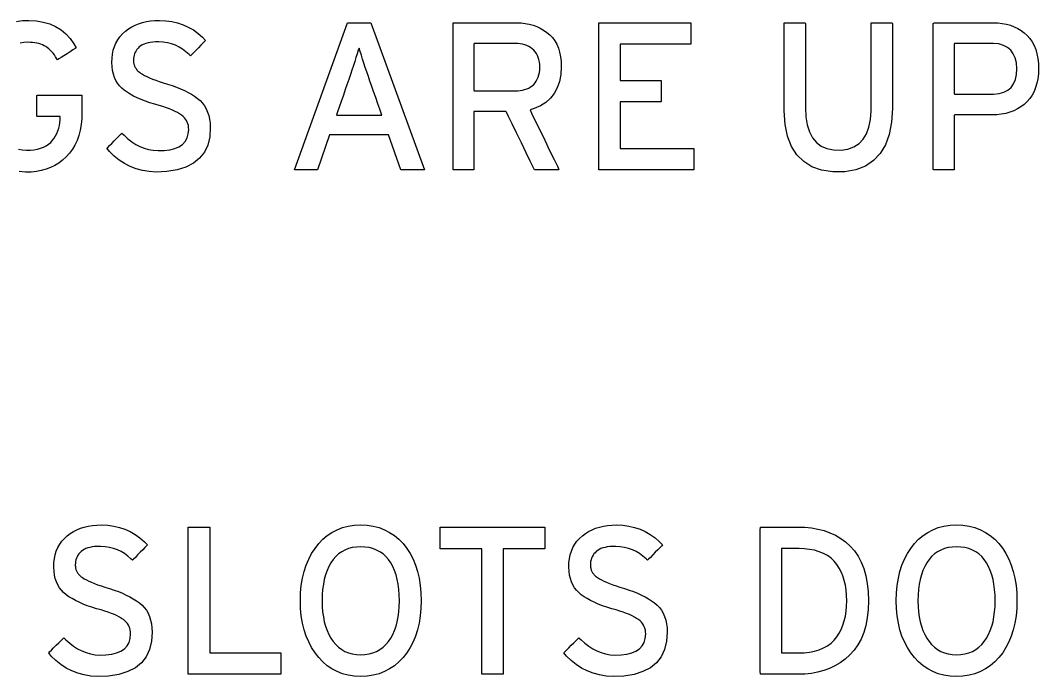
# Model space of a CAD drawing. Extents: x 1 to 47.7, y 0.2 to 35.
# Drawn here: x 3.301 to 5.116, y 21.796 to 22.967 of the extents above; entities that cross this region are included whole.
import ezdxf

# ---------------------------------------------------------------- set-up
doc = ezdxf.new("R2010")
doc.units = 0
doc.header["$MEASUREMENT"] = 0
doc.layers.add('7_0_____DWG', color=7, linetype='CONTINUOUS')

msp = doc.modelspace()

# ---------------------------------------------------------------- linework, layer by layer
at = {"layer": '7_0_____DWG'}
for points in [[(3.2939, 22.9647), (3.3044, 22.9661), (3.3159, 22.9666), (3.3292, 22.9657), (3.3416, 22.9636), (3.3531, 22.9602), (3.3636, 22.9556), (3.3732, 22.9497), (3.3818, 22.9426), (3.3895, 22.9343), (3.3963, 22.9247), (3.4001, 22.9175), (3.3982, 22.9163), (3.3945, 22.9139), (3.3896, 22.9107), (3.384, 22.9071), (3.3784, 22.9035), (3.3734, 22.9003), (3.3694, 22.8978), (3.3672, 22.8964), (3.3658, 22.8981), (3.3636, 22.9015), (3.3613, 22.9048), (3.359, 22.9078), (3.3566, 22.9106), (3.3541, 22.9132), (3.3515, 22.9156), (3.3489, 22.9178), (3.3462, 22.9197), (3.3434, 22.9214), (3.3404, 22.9228), (3.3372, 22.924), (3.3338, 22.925), (3.3302, 22.9259), (3.3265, 22.9265), (3.3226, 22.927), (3.3185, 22.9273), (3.3143, 22.9274), (3.3072, 22.9271), (3.3002, 22.9261)], [(3.9791, 22.7), (3.9572, 22.7623), (3.8521, 22.7623), (3.8303, 22.7), (3.7894, 22.7), (3.8839, 22.9624), (3.9257, 22.9624), (4.0212, 22.7), (3.9791, 22.7)], [(4.3322, 22.7), (4.3322, 22.9624), (4.4959, 22.9624), (4.4959, 22.9243), (4.3702, 22.9243), (4.3702, 22.8591), (4.4433, 22.8591), (4.4433, 22.821), (4.3702, 22.821), (4.3702, 22.7381), (4.5015, 22.7381), (4.5015, 22.7), (4.3322, 22.7)], [(3.2973, 22.7368), (3.3042, 22.7355), (3.3114, 22.735), (3.3185, 22.7351), (3.325, 22.7358), (3.331, 22.7368), (3.3367, 22.7384), (3.3418, 22.7403), (3.3466, 22.7427), (3.3509, 22.7456), (3.3548, 22.7489), (3.3582, 22.7526), (3.3611, 22.7566), (3.3636, 22.7607), (3.3658, 22.765), (3.3676, 22.7695), (3.3691, 22.7741), (3.3703, 22.779), (3.3711, 22.7839), (3.3716, 22.7891), (3.3718, 22.7941), (3.3718, 22.7942), (3.3718, 22.7943), (3.3718, 22.7944), (3.3718, 22.7946), (3.3718, 22.7948), (3.3718, 22.795), (3.3718, 22.7951), (3.3718, 22.7952), (3.3717, 22.7952), (3.3695, 22.7952), (3.3651, 22.7952), (3.3591, 22.7952), (3.3522, 22.7952), (3.3452, 22.7952), (3.3388, 22.7952), (3.3337, 22.7952), (3.3307, 22.7952), (3.3302, 22.7955), (3.3302, 22.7979), (3.3302, 22.8022), (3.3302, 22.8079), (3.3302, 22.8142), (3.3302, 22.8205), (3.3302, 22.8261), (3.3302, 22.8304), (3.3302, 22.8327), (3.3314, 22.8329), (3.3374, 22.8329), (3.3473, 22.8329), (3.3598, 22.8329), (3.3733, 22.8329), (3.3866, 22.8329), (3.3981, 22.8329), (3.4066, 22.8329), (3.4105, 22.8329), (3.4106, 22.8322), (3.4106, 22.8296), (3.4106, 22.8257), (3.4106, 22.8208), (3.4106, 22.8157), (3.4106, 22.8108), (3.4106, 22.8067), (3.4106, 22.8038), (3.4106, 22.8027), (3.4101, 22.7914), (3.409, 22.7808), (3.4073, 22.7707), (3.4048, 22.7613), (3.4017, 22.7525), (3.3979, 22.7442), (3.3934, 22.7366), (3.3883, 22.7296), (3.3824, 22.7231), (3.3761, 22.7173), (3.3694, 22.7121), (3.3623, 22.7076), (3.3547, 22.7039), (3.3466, 22.7009), (3.3381, 22.6985), (3.3292, 22.6969), (3.3199, 22.696), (3.3096, 22.6959), (3.2988, 22.697)], [(3.6001, 21.8), (3.6001, 22.0624), (3.6382, 22.0624), (3.6382, 21.8384), (3.7649, 21.8384), (3.7649, 21.8), (3.6001, 21.8)], [(4.1615, 22.0239), (4.1615, 21.8), (4.1234, 21.8), (4.1234, 22.0239), (4.0493, 22.0239), (4.0493, 22.0624), (4.2357, 22.0624), (4.2357, 22.0239), (4.1615, 22.0239)]]:
    msp.add_lwpolyline(points, dxfattribs=at)
for points in [[(3.6393, 22.7753), (3.6382, 22.7588), (3.6347, 22.7441), (3.6287, 22.7314), (3.6202, 22.7207), (3.6093, 22.7118), (3.5959, 22.7049), (3.58, 22.6999), (3.5617, 22.6969), (3.5426, 22.6959), (3.5301, 22.6969), (3.5182, 22.6989), (3.5069, 22.7019), (3.4962, 22.706), (3.4862, 22.7111), (3.4767, 22.7172), (3.4678, 22.7244), (3.4595, 22.7326), (3.4548, 22.7383), (3.4565, 22.74), (3.4596, 22.7431), (3.4637, 22.7471), (3.4682, 22.7517), (3.4728, 22.7562), (3.4769, 22.7603), (3.4801, 22.7635), (3.4818, 22.7652), (3.4857, 22.7615), (3.4923, 22.7554), (3.4992, 22.75), (3.5064, 22.7454), (3.5138, 22.7416), (3.5215, 22.7386), (3.5294, 22.7364), (3.5376, 22.7349), (3.5461, 22.7343), (3.5569, 22.7345), (3.5671, 22.7357), (3.576, 22.738), (3.5835, 22.7412), (3.5897, 22.7454), (3.5945, 22.7506), (3.598, 22.7568), (3.6001, 22.7639), (3.6008, 22.7721), (3.6007, 22.7757), (3.6002, 22.7789), (3.5994, 22.782), (3.5983, 22.7849), (3.5969, 22.7877), (3.5952, 22.7904), (3.5931, 22.7929), (3.5907, 22.7953), (3.588, 22.7976), (3.5847, 22.7998), (3.5809, 22.802), (3.5767, 22.8042), (3.5719, 22.8064), (3.5667, 22.8085), (3.561, 22.8106), (3.5548, 22.8127), (3.5481, 22.8148), (3.5404, 22.817), (3.5317, 22.8196), (3.5236, 22.8224), (3.516, 22.8254), (3.509, 22.8284), (3.5024, 22.8316), (3.4964, 22.8349), (3.4909, 22.8384), (3.4859, 22.842), (3.4815, 22.8457), (3.4775, 22.8498), (3.474, 22.8543), (3.471, 22.8593), (3.4686, 22.8648), (3.4666, 22.8707), (3.4652, 22.8771), (3.4643, 22.884), (3.4639, 22.8913), (3.4641, 22.899), (3.4649, 22.9063), (3.4664, 22.9133), (3.4684, 22.9199), (3.4711, 22.9261), (3.4744, 22.9319), (3.4783, 22.9374), (3.4829, 22.9424), (3.488, 22.9471), (3.4934, 22.9512), (3.4992, 22.9548), (3.5052, 22.9579), (3.5116, 22.9605), (3.5184, 22.9627), (3.5254, 22.9644), (3.5328, 22.9656), (3.5405, 22.9663), (3.5488, 22.9666), (3.56, 22.966), (3.5707, 22.9644), (3.581, 22.962), (3.5908, 22.9587), (3.6001, 22.9545), (3.6091, 22.9494), (3.6175, 22.9434), (3.6255, 22.9365), (3.6309, 22.9309), (3.6294, 22.9294), (3.6264, 22.9263), (3.6225, 22.9222), (3.618, 22.9176), (3.6135, 22.9129), (3.6093, 22.9086), (3.6061, 22.9052), (3.6042, 22.9033), (3.6014, 22.9057), (3.5959, 22.9107), (3.59, 22.9152), (3.5838, 22.9189), (3.5772, 22.9221), (3.5703, 22.9246), (3.563, 22.9264), (3.5554, 22.9276), (3.5474, 22.9281), (3.5414, 22.9281), (3.5367, 22.9277), (3.5324, 22.9271), (3.5283, 22.9264), (3.5246, 22.9253), (3.5212, 22.9241), (3.518, 22.9227), (3.5152, 22.921), (3.5127, 22.9191), (3.5105, 22.9169), (3.5086, 22.9146), (3.5069, 22.9122), (3.5055, 22.9097), (3.5043, 22.9071), (3.5034, 22.9043), (3.5028, 22.9015), (3.5024, 22.8985), (3.5023, 22.8954), (3.5023, 22.8939), (3.5024, 22.8924), (3.5026, 22.891), (3.5028, 22.8896), (3.5031, 22.8883), (3.5035, 22.887), (3.5039, 22.8858), (3.5044, 22.8846), (3.5049, 22.8835), (3.5056, 22.8822), (3.5063, 22.881), (3.5072, 22.8798), (3.5081, 22.8786), (3.5092, 22.8774), (3.5103, 22.8762), (3.5116, 22.8751), (3.513, 22.8739), (3.5151, 22.8724), (3.5183, 22.8704), (3.522, 22.8683), (3.5262, 22.8662), (3.531, 22.8641), (3.5362, 22.8619), (3.542, 22.8598), (3.5483, 22.8576), (3.5551, 22.8554), (3.5631, 22.853), (3.5713, 22.8503), (3.579, 22.8475), (3.5863, 22.8445), (3.5932, 22.8414), (3.5997, 22.8381), (3.6057, 22.8347), (3.6113, 22.8311), (3.6165, 22.8274), (3.6212, 22.8234), (3.6254, 22.819), (3.629, 22.8141), (3.6321, 22.8088), (3.6346, 22.803), (3.6366, 22.7968), (3.638, 22.7901), (3.6389, 22.7829)], [(4.2651, 22.8839), (4.2642, 22.87), (4.2617, 22.8574), (4.2579, 22.8461), (4.2526, 22.8362), (4.2458, 22.8275), (4.2377, 22.8202), (4.228, 22.8142), (4.2169, 22.8095), (4.2094, 22.8067), (4.2126, 22.8001), (4.2187, 22.7875), (4.2266, 22.7711), (4.2355, 22.7528), (4.2443, 22.7345), (4.2522, 22.7184), (4.258, 22.7063), (4.2609, 22.7003), (4.2602, 22.7), (4.2565, 22.7), (4.2507, 22.7), (4.2436, 22.7), (4.236, 22.7), (4.2287, 22.7), (4.2226, 22.7), (4.2184, 22.7), (4.2171, 22.7), (4.2149, 22.7045), (4.2097, 22.7153), (4.2024, 22.7304), (4.1939, 22.7478), (4.1852, 22.7657), (4.1773, 22.7821), (4.171, 22.795), (4.1673, 22.8026), (4.1663, 22.8038), (4.1624, 22.8038), (4.1555, 22.8038), (4.1465, 22.8038), (4.1367, 22.8038), (4.1269, 22.8038), (4.1184, 22.8038), (4.1122, 22.8038), (4.1094, 22.8038), (4.1093, 22.8012), (4.1093, 22.792), (4.1093, 22.7779), (4.1093, 22.7609), (4.1093, 22.7429), (4.1093, 22.7259), (4.1093, 22.7119), (4.1093, 22.7026), (4.1092, 22.7), (4.1074, 22.7), (4.1034, 22.7), (4.0978, 22.7), (4.0915, 22.7), (4.0851, 22.7), (4.0793, 22.7), (4.0748, 22.7), (4.0723, 22.7), (4.072, 22.703), (4.072, 22.7222), (4.072, 22.7549), (4.072, 22.7963), (4.072, 22.8415), (4.072, 22.8856), (4.072, 22.9237), (4.072, 22.9509), (4.072, 22.9623), (4.0754, 22.9624), (4.0859, 22.9624), (4.1014, 22.9624), (4.1198, 22.9624), (4.1391, 22.9624), (4.1571, 22.9624), (4.1718, 22.9624), (4.1812, 22.9624), (4.1856, 22.9624), (4.1934, 22.962), (4.2008, 22.9611), (4.208, 22.9597), (4.2148, 22.9578), (4.2214, 22.9554), (4.2276, 22.9525), (4.2336, 22.9491), (4.2392, 22.9452), (4.2445, 22.9408), (4.2493, 22.9357), (4.2534, 22.93), (4.2569, 22.9238), (4.2598, 22.917), (4.2621, 22.9096), (4.2637, 22.9016), (4.2647, 22.8931)], [(4.8553, 22.8094), (4.8538, 22.7848), (4.8497, 22.7631), (4.843, 22.7445), (4.8337, 22.7289), (4.8218, 22.7163), (4.8074, 22.7067), (4.7903, 22.7001), (4.7707, 22.6965), (4.749, 22.6962), (4.7292, 22.6993), (4.7119, 22.7054), (4.6972, 22.7145), (4.6851, 22.7266), (4.6755, 22.7417), (4.6685, 22.7598), (4.6641, 22.7809), (4.6622, 22.805), (4.6621, 22.8139), (4.6621, 22.8274), (4.6621, 22.8481), (4.6621, 22.8731), (4.6621, 22.8995), (4.6621, 22.9245), (4.6621, 22.9452), (4.6621, 22.9587), (4.6622, 22.9624), (4.6642, 22.9624), (4.6683, 22.9624), (4.674, 22.9624), (4.6805, 22.9624), (4.687, 22.9624), (4.6929, 22.9624), (4.6975, 22.9624), (4.6999, 22.9624), (4.7002, 22.9603), (4.7002, 22.9486), (4.7002, 22.9293), (4.7002, 22.9051), (4.7002, 22.8789), (4.7002, 22.8535), (4.7002, 22.8319), (4.7002, 22.8168), (4.7002, 22.8112), (4.701, 22.7946), (4.7033, 22.78), (4.7073, 22.7675), (4.7128, 22.757), (4.7198, 22.7486), (4.7285, 22.7421), (4.7387, 22.7378), (4.7505, 22.7354), (4.7637, 22.7352), (4.7761, 22.737), (4.7868, 22.7409), (4.7959, 22.7467), (4.8034, 22.7545), (4.8092, 22.7643), (4.8135, 22.776), (4.8162, 22.7896), (4.8172, 22.8053), (4.8172, 22.8124), (4.8172, 22.826), (4.8172, 22.8469), (4.8172, 22.8722), (4.8172, 22.8989), (4.8172, 22.9241), (4.8172, 22.945), (4.8172, 22.9586), (4.8173, 22.9624), (4.8192, 22.9624), (4.8234, 22.9624), (4.8291, 22.9624), (4.8356, 22.9624), (4.8421, 22.9624), (4.848, 22.9624), (4.8526, 22.9624), (4.855, 22.9624), (4.8553, 22.9603), (4.8553, 22.9485), (4.8553, 22.9289), (4.8553, 22.9044), (4.8553, 22.8779), (4.8553, 22.8522), (4.8553, 22.8303), (4.8553, 22.8151)], [(5.116, 22.8803), (5.1156, 22.8711), (5.1146, 22.8624), (5.1129, 22.8543), (5.1107, 22.8467), (5.1078, 22.8396), (5.1043, 22.8331), (5.1001, 22.8271), (5.0953, 22.8216), (5.09, 22.8167), (5.0843, 22.8123), (5.0781, 22.8085), (5.0716, 22.8053), (5.0646, 22.8026), (5.0573, 22.8006), (5.0495, 22.7991), (5.0413, 22.7981), (5.0328, 22.7978), (5.0298, 22.7978), (5.0235, 22.7978), (5.0142, 22.7978), (5.0031, 22.7978), (4.9915, 22.7978), (4.9807, 22.7978), (4.9719, 22.7978), (4.9665, 22.7978), (4.9653, 22.7973), (4.9653, 22.7914), (4.9653, 22.7799), (4.9653, 22.7648), (4.9653, 22.7479), (4.9653, 22.7312), (4.9653, 22.7164), (4.9653, 22.7054), (4.9653, 22.7002), (4.9644, 22.7), (4.9611, 22.7), (4.9561, 22.7), (4.9499, 22.7), (4.9434, 22.7), (4.9372, 22.7), (4.9322, 22.7), (4.9289, 22.7), (4.928, 22.7005), (4.928, 22.7145), (4.928, 22.7439), (4.928, 22.7836), (4.928, 22.8286), (4.928, 22.8739), (4.928, 22.9145), (4.928, 22.9453), (4.928, 22.9612), (4.9298, 22.9624), (4.9385, 22.9624), (4.9525, 22.9624), (4.9698, 22.9624), (4.9884, 22.9624), (5.0061, 22.9624), (5.0211, 22.9624), (5.0311, 22.9624), (5.0352, 22.9624), (5.0434, 22.962), (5.0512, 22.9612), (5.0587, 22.9597), (5.0658, 22.9577), (5.0725, 22.9552), (5.0788, 22.9521), (5.0848, 22.9485), (5.0904, 22.9443), (5.0957, 22.9394), (5.1004, 22.934), (5.1044, 22.928), (5.1079, 22.9215), (5.1108, 22.9143), (5.113, 22.9067), (5.1146, 22.8984), (5.1156, 22.8896)], [(3.924, 22.8578), (3.9211, 22.8665), (3.9183, 22.8747), (3.9157, 22.8827), (3.9132, 22.8902), (3.9108, 22.8975), (3.9086, 22.9043), (3.9065, 22.9109), (3.9046, 22.9171), (3.9029, 22.9135), (3.901, 22.9071), (3.8989, 22.9004), (3.8967, 22.8933), (3.8944, 22.8858), (3.8918, 22.8779), (3.8891, 22.8697), (3.8862, 22.861), (3.8847, 22.8565), (3.8829, 22.8515), (3.88, 22.8432), (3.8765, 22.8329), (3.8727, 22.822), (3.8691, 22.8117), (3.8662, 22.8034), (3.8645, 22.7983), (3.8647, 22.7974), (3.8704, 22.7974), (3.8809, 22.7974), (3.8943, 22.7974), (3.909, 22.7974), (3.9232, 22.7974), (3.9351, 22.7974), (3.9429, 22.7974), (3.945, 22.7975), (3.9438, 22.8009), (3.9413, 22.8081), (3.9379, 22.8178), (3.9342, 22.8287), (3.9304, 22.8395), (3.9272, 22.8488), (3.9249, 22.8554)], [(4.2267, 22.8828), (4.2265, 22.8877), (4.2259, 22.8922), (4.2251, 22.8965), (4.2239, 22.9005), (4.2224, 22.9041), (4.2206, 22.9075), (4.2185, 22.9105), (4.2161, 22.9133), (4.2134, 22.9158), (4.2104, 22.9181), (4.2072, 22.9201), (4.2037, 22.9218), (4.2, 22.9231), (4.196, 22.9241), (4.1918, 22.9249), (4.1874, 22.9253), (4.1834, 22.9254), (4.1797, 22.9254), (4.1715, 22.9254), (4.1602, 22.9254), (4.1473, 22.9254), (4.1343, 22.9254), (4.1227, 22.9254), (4.1139, 22.9254), (4.1095, 22.9254), (4.1093, 22.9237), (4.1093, 22.9163), (4.1093, 22.9047), (4.1093, 22.8906), (4.1093, 22.8756), (4.1093, 22.8615), (4.1093, 22.8499), (4.1093, 22.8425), (4.1095, 22.8408), (4.1139, 22.8408), (4.1227, 22.8408), (4.1343, 22.8408), (4.1473, 22.8408), (4.1602, 22.8408), (4.1715, 22.8408), (4.1797, 22.8408), (4.1834, 22.8408), (4.1873, 22.8409), (4.1917, 22.8413), (4.1958, 22.842), (4.1997, 22.843), (4.2034, 22.8443), (4.2069, 22.8458), (4.2101, 22.8477), (4.213, 22.8499), (4.2158, 22.8523), (4.2183, 22.8551), (4.2204, 22.8581), (4.2223, 22.8614), (4.2238, 22.8651), (4.225, 22.8691), (4.2259, 22.8733), (4.2265, 22.8779)], [(5.0772, 22.8803), (5.0763, 22.8905), (5.0742, 22.8995), (5.0709, 22.9071), (5.0663, 22.9134), (5.0605, 22.9184), (5.0534, 22.922), (5.0452, 22.9244), (5.0356, 22.9254), (5.0318, 22.9254), (5.0252, 22.9254), (5.0151, 22.9254), (5.0032, 22.9254), (4.9908, 22.9254), (4.9794, 22.9254), (4.9706, 22.9254), (4.9658, 22.9254), (4.9653, 22.924), (4.9653, 22.9164), (4.9653, 22.9038), (4.9653, 22.8883), (4.9653, 22.8718), (4.9653, 22.8563), (4.9653, 22.8438), (4.9653, 22.8361), (4.9658, 22.8347), (4.9706, 22.8347), (4.9794, 22.8347), (4.9908, 22.8347), (5.0032, 22.8347), (5.0151, 22.8347), (5.0252, 22.8347), (5.0318, 22.8347), (5.0357, 22.8348), (5.0454, 22.8359), (5.0539, 22.8383), (5.061, 22.842), (5.0668, 22.847), (5.0714, 22.8534), (5.0746, 22.861), (5.0766, 22.87)], [(3.5356, 21.8753), (3.5346, 21.8588), (3.531, 21.8441), (3.525, 21.8314), (3.5166, 21.8207), (3.5057, 21.8118), (3.4923, 21.8049), (3.4764, 21.7999), (3.4581, 21.7968), (3.439, 21.7958), (3.4265, 21.7968), (3.4146, 21.7989), (3.4033, 21.8019), (3.3926, 21.806), (3.3825, 21.8111), (3.373, 21.8172), (3.3642, 21.8244), (3.3559, 21.8326), (3.3512, 21.8383), (3.3529, 21.84), (3.356, 21.8431), (3.36, 21.8471), (3.3646, 21.8517), (3.3692, 21.8562), (3.3733, 21.8603), (3.3764, 21.8635), (3.3782, 21.8652), (3.382, 21.8615), (3.3887, 21.8554), (3.3956, 21.85), (3.4028, 21.8454), (3.4102, 21.8416), (3.4179, 21.8386), (3.4258, 21.8364), (3.434, 21.8349), (3.4425, 21.8342), (3.4532, 21.8345), (3.4635, 21.8357), (3.4724, 21.838), (3.4799, 21.8412), (3.4861, 21.8454), (3.4909, 21.8506), (3.4944, 21.8568), (3.4965, 21.8639), (3.4972, 21.8721), (3.4971, 21.8757), (3.4966, 21.8789), (3.4958, 21.882), (3.4947, 21.8849), (3.4933, 21.8877), (3.4915, 21.8904), (3.4895, 21.8929), (3.4871, 21.8953), (3.4844, 21.8976), (3.4811, 21.8998), (3.4773, 21.902), (3.473, 21.9042), (3.4683, 21.9064), (3.4631, 21.9085), (3.4573, 21.9106), (3.4511, 21.9127), (3.4445, 21.9148), (3.4367, 21.917), (3.4281, 21.9196), (3.42, 21.9224), (3.4124, 21.9253), (3.4054, 21.9284), (3.3988, 21.9316), (3.3928, 21.9349), (3.3873, 21.9384), (3.3823, 21.942), (3.3778, 21.9457), (3.3738, 21.9498), (3.3704, 21.9543), (3.3674, 21.9593), (3.365, 21.9648), (3.363, 21.9707), (3.3616, 21.9771), (3.3607, 21.984), (3.3603, 21.9913), (3.3605, 21.999), (3.3613, 22.0063), (3.3627, 22.0133), (3.3648, 22.0199), (3.3675, 22.0261), (3.3708, 22.0319), (3.3747, 22.0374), (3.3792, 22.0424), (3.3844, 22.0471), (3.3898, 22.0512), (3.3955, 22.0548), (3.4016, 22.0579), (3.408, 22.0605), (3.4147, 22.0627), (3.4218, 22.0643), (3.4292, 22.0656), (3.4369, 22.0663), (3.4452, 22.0666), (3.4564, 22.066), (3.4671, 22.0644), (3.4774, 22.062), (3.4872, 22.0587), (3.4965, 22.0545), (3.5054, 22.0494), (3.5139, 22.0434), (3.5219, 22.0365), (3.5272, 22.0309), (3.5258, 22.0294), (3.5228, 22.0263), (3.5189, 22.0222), (3.5144, 22.0176), (3.5098, 22.0129), (3.5057, 22.0086), (3.5025, 22.0052), (3.5006, 22.0033), (3.4978, 22.0057), (3.4923, 22.0107), (3.4864, 22.0152), (3.4802, 22.0189), (3.4736, 22.0221), (3.4667, 22.0245), (3.4594, 22.0264), (3.4518, 22.0276), (3.4438, 22.0281), (3.4378, 22.028), (3.4331, 22.0277), (3.4288, 22.0271), (3.4247, 22.0263), (3.421, 22.0253), (3.4175, 22.0241), (3.4144, 22.0226), (3.4116, 22.021), (3.4091, 22.0191), (3.4069, 22.0169), (3.405, 22.0146), (3.4033, 22.0122), (3.4019, 22.0097), (3.4007, 22.0071), (3.3998, 22.0043), (3.3992, 22.0014), (3.3988, 21.9984), (3.3987, 21.9954), (3.3987, 21.9939), (3.3988, 21.9924), (3.399, 21.991), (3.3992, 21.9896), (3.3995, 21.9883), (3.3998, 21.987), (3.4003, 21.9858), (3.4007, 21.9846), (3.4013, 21.9835), (3.4019, 21.9822), (3.4027, 21.981), (3.4035, 21.9798), (3.4045, 21.9786), (3.4056, 21.9774), (3.4067, 21.9762), (3.408, 21.9751), (3.4094, 21.9739), (3.4114, 21.9724), (3.4146, 21.9703), (3.4184, 21.9683), (3.4226, 21.9662), (3.4274, 21.9641), (3.4326, 21.9619), (3.4384, 21.9598), (3.4447, 21.9576), (3.4515, 21.9554), (3.4595, 21.953), (3.4677, 21.9503), (3.4754, 21.9475), (3.4827, 21.9445), (3.4896, 21.9414), (3.4961, 21.9381), (3.5021, 21.9347), (3.5077, 21.9311), (3.5129, 21.9274), (3.5176, 21.9234), (3.5217, 21.919), (3.5254, 21.9141), (3.5284, 21.9088), (3.531, 21.903), (3.5329, 21.8968), (3.5344, 21.8901), (3.5353, 21.8829)], [(4.0152, 21.9313), (4.0147, 21.9173), (4.0135, 21.904), (4.0114, 21.8914), (4.0086, 21.8794), (4.0051, 21.8682), (4.0007, 21.8576), (3.9956, 21.8477), (3.9897, 21.8384), (3.983, 21.8298), (3.9756, 21.822), (3.9676, 21.8152), (3.959, 21.8095), (3.9499, 21.8047), (3.9401, 21.801), (3.9298, 21.7982), (3.9189, 21.7965), (3.9073, 21.7958), (3.8959, 21.7965), (3.8851, 21.7982), (3.8749, 21.801), (3.8652, 21.8047), (3.8562, 21.8095), (3.8478, 21.8152), (3.8399, 21.822), (3.8327, 21.8298), (3.826, 21.8384), (3.82, 21.8477), (3.8147, 21.8576), (3.8102, 21.8682), (3.8066, 21.8794), (3.8037, 21.8914), (3.8016, 21.904), (3.8004, 21.9173), (3.7999, 21.9313), (3.8004, 21.9452), (3.8016, 21.9586), (3.8037, 21.9712), (3.8066, 21.9832), (3.8102, 21.9945), (3.8147, 22.0052), (3.82, 22.0152), (3.826, 22.0246), (3.8327, 22.0332), (3.8399, 22.0409), (3.8478, 22.0476), (3.8562, 22.0532), (3.8652, 22.0579), (3.8749, 22.0616), (3.8851, 22.0642), (3.8959, 22.0659), (3.9073, 22.0666), (3.9189, 22.0659), (3.9298, 22.0642), (3.9401, 22.0616), (3.9499, 22.0579), (3.959, 22.0532), (3.9676, 22.0476), (3.9756, 22.0409), (3.983, 22.0332), (3.9897, 22.0246), (3.9956, 22.0152), (4.0007, 22.0052), (4.0051, 21.9945), (4.0086, 21.9832), (4.0114, 21.9712), (4.0135, 21.9586), (4.0147, 21.9452)], [(4.4539, 21.8753), (4.4528, 21.8588), (4.4493, 21.8441), (4.4433, 21.8314), (4.4348, 21.8207), (4.4239, 21.8118), (4.4105, 21.8049), (4.3947, 21.7999), (4.3764, 21.7968), (4.3573, 21.7958), (4.3448, 21.7968), (4.3329, 21.7989), (4.3216, 21.8019), (4.3109, 21.806), (4.3008, 21.8111), (4.2913, 21.8172), (4.2824, 21.8244), (4.2741, 21.8326), (4.2695, 21.8383), (4.2711, 21.84), (4.2742, 21.8431), (4.2783, 21.8471), (4.2829, 21.8517), (4.2874, 21.8562), (4.2915, 21.8603), (4.2947, 21.8635), (4.2964, 21.8652), (4.3003, 21.8615), (4.307, 21.8554), (4.3139, 21.85), (4.321, 21.8454), (4.3284, 21.8416), (4.3361, 21.8386), (4.3441, 21.8364), (4.3523, 21.8349), (4.3607, 21.8342), (4.3715, 21.8345), (4.3818, 21.8357), (4.3907, 21.838), (4.3982, 21.8412), (4.4044, 21.8454), (4.4092, 21.8506), (4.4126, 21.8568), (4.4147, 21.8639), (4.4155, 21.8721), (4.4153, 21.8757), (4.4149, 21.8789), (4.4141, 21.882), (4.413, 21.8849), (4.4116, 21.8877), (4.4098, 21.8904), (4.4078, 21.8929), (4.4054, 21.8953), (4.4026, 21.8976), (4.3993, 21.8998), (4.3956, 21.902), (4.3913, 21.9042), (4.3866, 21.9064), (4.3813, 21.9085), (4.3756, 21.9106), (4.3694, 21.9127), (4.3627, 21.9148), (4.355, 21.917), (4.3464, 21.9196), (4.3383, 21.9224), (4.3307, 21.9253), (4.3236, 21.9284), (4.3171, 21.9316), (4.3111, 21.9349), (4.3056, 21.9384), (4.3006, 21.942), (4.2961, 21.9457), (4.2921, 21.9498), (4.2886, 21.9543), (4.2857, 21.9593), (4.2832, 21.9648), (4.2813, 21.9707), (4.2799, 21.9771), (4.2789, 21.984), (4.2785, 21.9913), (4.2787, 21.999), (4.2796, 22.0063), (4.281, 22.0133), (4.2831, 22.0199), (4.2858, 22.0261), (4.2891, 22.0319), (4.293, 22.0374), (4.2975, 22.0424), (4.3026, 22.0471), (4.3081, 22.0512), (4.3138, 22.0548), (4.3199, 22.0579), (4.3263, 22.0605), (4.333, 22.0627), (4.3401, 22.0643), (4.3474, 22.0656), (4.3551, 22.0663), (4.3635, 22.0666), (4.3747, 22.066), (4.3854, 22.0644), (4.3956, 22.062), (4.4054, 22.0587), (4.4148, 22.0545), (4.4237, 22.0494), (4.4321, 22.0434), (4.4401, 22.0365), (4.4455, 22.0309), (4.444, 22.0294), (4.4411, 22.0263), (4.4371, 22.0222), (4.4326, 22.0176), (4.4281, 22.0129), (4.424, 22.0086), (4.4207, 22.0052), (4.4189, 22.0033), (4.4161, 22.0057), (4.4106, 22.0107), (4.4047, 22.0152), (4.3984, 22.0189), (4.3919, 22.0221), (4.3849, 22.0245), (4.3777, 22.0264), (4.37, 22.0276), (4.3621, 22.0281), (4.3561, 22.028), (4.3514, 22.0277), (4.347, 22.0271), (4.343, 22.0263), (4.3392, 22.0253), (4.3358, 22.0241), (4.3327, 22.0226), (4.3299, 22.021), (4.3274, 22.0191), (4.3252, 22.0169), (4.3232, 22.0146), (4.3216, 22.0122), (4.3201, 22.0097), (4.319, 22.0071), (4.3181, 22.0043), (4.3174, 22.0014), (4.3171, 21.9984), (4.3169, 21.9954), (4.317, 21.9939), (4.3171, 21.9924), (4.3172, 21.991), (4.3175, 21.9896), (4.3178, 21.9883), (4.3181, 21.987), (4.3185, 21.9858), (4.319, 21.9846), (4.3196, 21.9835), (4.3202, 21.9822), (4.3209, 21.981), (4.3218, 21.9798), (4.3228, 21.9786), (4.3238, 21.9774), (4.325, 21.9762), (4.3263, 21.9751), (4.3276, 21.9739), (4.3297, 21.9724), (4.3329, 21.9703), (4.3366, 21.9683), (4.3409, 21.9662), (4.3456, 21.9641), (4.3509, 21.9619), (4.3567, 21.9598), (4.3629, 21.9576), (4.3697, 21.9554), (4.3777, 21.953), (4.3859, 21.9503), (4.3937, 21.9475), (4.401, 21.9445), (4.4079, 21.9414), (4.4143, 21.9381), (4.4204, 21.9347), (4.426, 21.9311), (4.4311, 21.9274), (4.4358, 21.9234), (4.44, 21.919), (4.4436, 21.9141), (4.4467, 21.9088), (4.4492, 21.903), (4.4512, 21.8968), (4.4527, 21.8901), (4.4535, 21.8829)], [(4.8128, 21.9312), (4.8121, 21.9154), (4.8105, 21.9007), (4.8078, 21.887), (4.8042, 21.8744), (4.7995, 21.8628), (4.7939, 21.8523), (4.7873, 21.8428), (4.7797, 21.8344), (4.7712, 21.827), (4.7623, 21.8206), (4.7529, 21.815), (4.7431, 21.8103), (4.7328, 21.8065), (4.722, 21.8036), (4.7109, 21.8015), (4.6992, 21.8003), (4.6889, 21.8), (4.6854, 21.8), (4.6778, 21.8), (4.6672, 21.8), (4.6552, 21.8), (4.643, 21.8), (4.6322, 21.8), (4.624, 21.8), (4.6199, 21.8), (4.6196, 21.8053), (4.6196, 21.8281), (4.6196, 21.8641), (4.6196, 21.9079), (4.6196, 21.9544), (4.6196, 21.9983), (4.6196, 22.0342), (4.6196, 22.057), (4.6199, 22.0624), (4.624, 22.0624), (4.6322, 22.0624), (4.643, 22.0624), (4.6552, 22.0624), (4.6672, 22.0624), (4.6778, 22.0624), (4.6854, 22.0624), (4.6889, 22.0624), (4.6994, 22.0622), (4.7113, 22.0611), (4.7226, 22.0591), (4.7335, 22.0563), (4.7438, 22.0526), (4.7537, 22.048), (4.7631, 22.0425), (4.772, 22.0362), (4.7803, 22.0288), (4.7878, 22.0204), (4.7943, 22.0108), (4.7998, 22.0002), (4.8043, 21.9885), (4.8079, 21.9758), (4.8105, 21.962), (4.8121, 21.9471)], [(5.0774, 21.9313), (5.0769, 21.9173), (5.0757, 21.904), (5.0736, 21.8914), (5.0708, 21.8794), (5.0673, 21.8682), (5.0629, 21.8576), (5.0578, 21.8477), (5.0519, 21.8384), (5.0452, 21.8298), (5.0378, 21.822), (5.0298, 21.8152), (5.0212, 21.8095), (5.0121, 21.8047), (5.0023, 21.801), (4.992, 21.7982), (4.9811, 21.7965), (4.9696, 21.7958), (4.9581, 21.7965), (4.9473, 21.7982), (4.9371, 21.801), (4.9274, 21.8047), (4.9184, 21.8095), (4.91, 21.8152), (4.9021, 21.822), (4.8949, 21.8298), (4.8882, 21.8384), (4.8822, 21.8477), (4.8769, 21.8576), (4.8724, 21.8682), (4.8688, 21.8794), (4.8659, 21.8914), (4.8638, 21.904), (4.8626, 21.9173), (4.8621, 21.9313), (4.8626, 21.9452), (4.8638, 21.9586), (4.8659, 21.9712), (4.8688, 21.9832), (4.8724, 21.9945), (4.8769, 22.0052), (4.8822, 22.0152), (4.8882, 22.0246), (4.8949, 22.0332), (4.9021, 22.0409), (4.91, 22.0476), (4.9184, 22.0532), (4.9274, 22.0579), (4.9371, 22.0616), (4.9473, 22.0642), (4.9581, 22.0659), (4.9696, 22.0666), (4.9811, 22.0659), (4.992, 22.0642), (5.0023, 22.0616), (5.0121, 22.0579), (5.0212, 22.0532), (5.0298, 22.0476), (5.0378, 22.0409), (5.0452, 22.0332), (5.0519, 22.0246), (5.0578, 22.0152), (5.0629, 22.0052), (5.0673, 21.9945), (5.0708, 21.9832), (5.0736, 21.9712), (5.0757, 21.9586), (5.0769, 21.9452)], [(3.9764, 21.9313), (3.9762, 21.9416), (3.9754, 21.9514), (3.9742, 21.9606), (3.9725, 21.9693), (3.9704, 21.9775), (3.9677, 21.9851), (3.9646, 21.9922), (3.961, 21.9988), (3.9569, 22.0048), (3.9523, 22.01), (3.9472, 22.0146), (3.9417, 22.0184), (3.9358, 22.0216), (3.9293, 22.0241), (3.9225, 22.0259), (3.9151, 22.027), (3.9073, 22.0274), (3.8997, 22.027), (3.8925, 22.0259), (3.8858, 22.0241), (3.8794, 22.0216), (3.8736, 22.0184), (3.8681, 22.0146), (3.8631, 22.01), (3.8585, 22.0048), (3.8544, 21.9988), (3.8507, 21.9922), (3.8475, 21.9851), (3.8448, 21.9775), (3.8426, 21.9693), (3.8409, 21.9606), (3.8396, 21.9514), (3.8389, 21.9416), (3.8387, 21.9313), (3.8389, 21.9211), (3.8396, 21.9114), (3.8409, 21.9023), (3.8426, 21.8937), (3.8448, 21.8856), (3.8475, 21.878), (3.8507, 21.8709), (3.8544, 21.8644), (3.8585, 21.8583), (3.8631, 21.8529), (3.8681, 21.8481), (3.8736, 21.8441), (3.8794, 21.8408), (3.8858, 21.8382), (3.8925, 21.8364), (3.8997, 21.8353), (3.9073, 21.8349), (3.9151, 21.8353), (3.9225, 21.8364), (3.9293, 21.8382), (3.9358, 21.8408), (3.9417, 21.8441), (3.9472, 21.8481), (3.9523, 21.8529), (3.9569, 21.8583), (3.961, 21.8644), (3.9646, 21.8709), (3.9677, 21.878), (3.9704, 21.8856), (3.9725, 21.8937), (3.9742, 21.9023), (3.9754, 21.9114), (3.9762, 21.9211)], [(4.774, 21.9312), (4.7737, 21.941), (4.7729, 21.9503), (4.7715, 21.9591), (4.7696, 21.9675), (4.7671, 21.9754), (4.764, 21.9827), (4.7604, 21.9896), (4.7563, 21.996), (4.7514, 22.002), (4.7459, 22.0072), (4.7396, 22.0118), (4.7326, 22.0156), (4.7249, 22.0187), (4.7166, 22.0212), (4.7075, 22.0229), (4.6978, 22.024), (4.6889, 22.0243), (4.6873, 22.0243), (4.6839, 22.0243), (4.6791, 22.0243), (4.6737, 22.0243), (4.6682, 22.0243), (4.6633, 22.0243), (4.6596, 22.0243), (4.6578, 22.0243), (4.6577, 22.0205), (4.6577, 22.0043), (4.6577, 21.9788), (4.6577, 21.9477), (4.6577, 21.9147), (4.6577, 21.8836), (4.6577, 21.858), (4.6577, 21.8418), (4.6578, 21.8381), (4.6596, 21.8381), (4.6633, 21.8381), (4.6682, 21.8381), (4.6737, 21.8381), (4.6791, 21.8381), (4.6839, 21.8381), (4.6873, 21.8381), (4.6889, 21.8381), (4.6978, 21.8384), (4.7075, 21.8395), (4.7166, 21.8412), (4.7249, 21.8437), (4.7326, 21.8469), (4.7396, 21.8509), (4.7459, 21.8555), (4.7514, 21.8609), (4.7563, 21.8669), (4.7604, 21.8733), (4.764, 21.8801), (4.7671, 21.8875), (4.7696, 21.8953), (4.7715, 21.9035), (4.7729, 21.9123), (4.7737, 21.9215)], [(5.0386, 21.9313), (5.0384, 21.9416), (5.0376, 21.9514), (5.0364, 21.9606), (5.0347, 21.9693), (5.0326, 21.9775), (5.0299, 21.9851), (5.0268, 21.9922), (5.0232, 21.9988), (5.0191, 22.0048), (5.0145, 22.01), (5.0094, 22.0146), (5.0039, 22.0184), (4.998, 22.0216), (4.9916, 22.0241), (4.9847, 22.0259), (4.9773, 22.027), (4.9696, 22.0274), (4.9619, 22.027), (4.9547, 22.0259), (4.948, 22.0241), (4.9416, 22.0216), (4.9358, 22.0184), (4.9303, 22.0146), (4.9253, 22.01), (4.9207, 22.0048), (4.9166, 21.9988), (4.9129, 21.9922), (4.9097, 21.9851), (4.907, 21.9775), (4.9048, 21.9693), (4.9031, 21.9606), (4.9018, 21.9514), (4.9011, 21.9416), (4.9009, 21.9313), (4.9011, 21.9211), (4.9018, 21.9114), (4.9031, 21.9023), (4.9048, 21.8937), (4.907, 21.8856), (4.9097, 21.878), (4.9129, 21.8709), (4.9166, 21.8644), (4.9207, 21.8583), (4.9253, 21.8529), (4.9303, 21.8481), (4.9358, 21.8441), (4.9416, 21.8408), (4.948, 21.8382), (4.9547, 21.8364), (4.9619, 21.8353), (4.9696, 21.8349), (4.9773, 21.8353), (4.9847, 21.8364), (4.9916, 21.8382), (4.998, 21.8408), (5.0039, 21.8441), (5.0094, 21.8481), (5.0145, 21.8529), (5.0191, 21.8583), (5.0232, 21.8644), (5.0268, 21.8709), (5.0299, 21.878), (5.0326, 21.8856), (5.0347, 21.8937), (5.0364, 21.9023), (5.0376, 21.9114), (5.0384, 21.9211)]]:
    msp.add_lwpolyline(points, close=True, dxfattribs=at)

doc.saveas('drawing.dxf')
